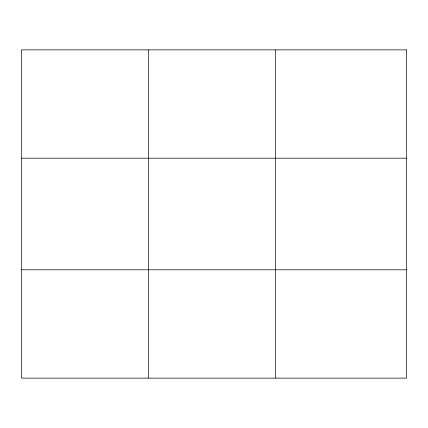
<?xml version="1.0" encoding="UTF-8"?>
<svg xmlns="http://www.w3.org/2000/svg" width="428" height="428" viewBox="0 0 428 428"><rect width="100%" height="100%" fill="white"/><g stroke="black" fill="none" stroke-linecap="round" stroke-linejoin="round"><path stroke-width="0.64" d="M148.516 49.867L148.516 378.133M275.632 49.867L275.632 378.133M21.4 158.194L406.6 158.194M21.4 269.806L406.6 269.806M406.6 49.867L406.6 378.133L21.4 378.133L21.4 49.867L406.6 49.867"/></g></svg>
